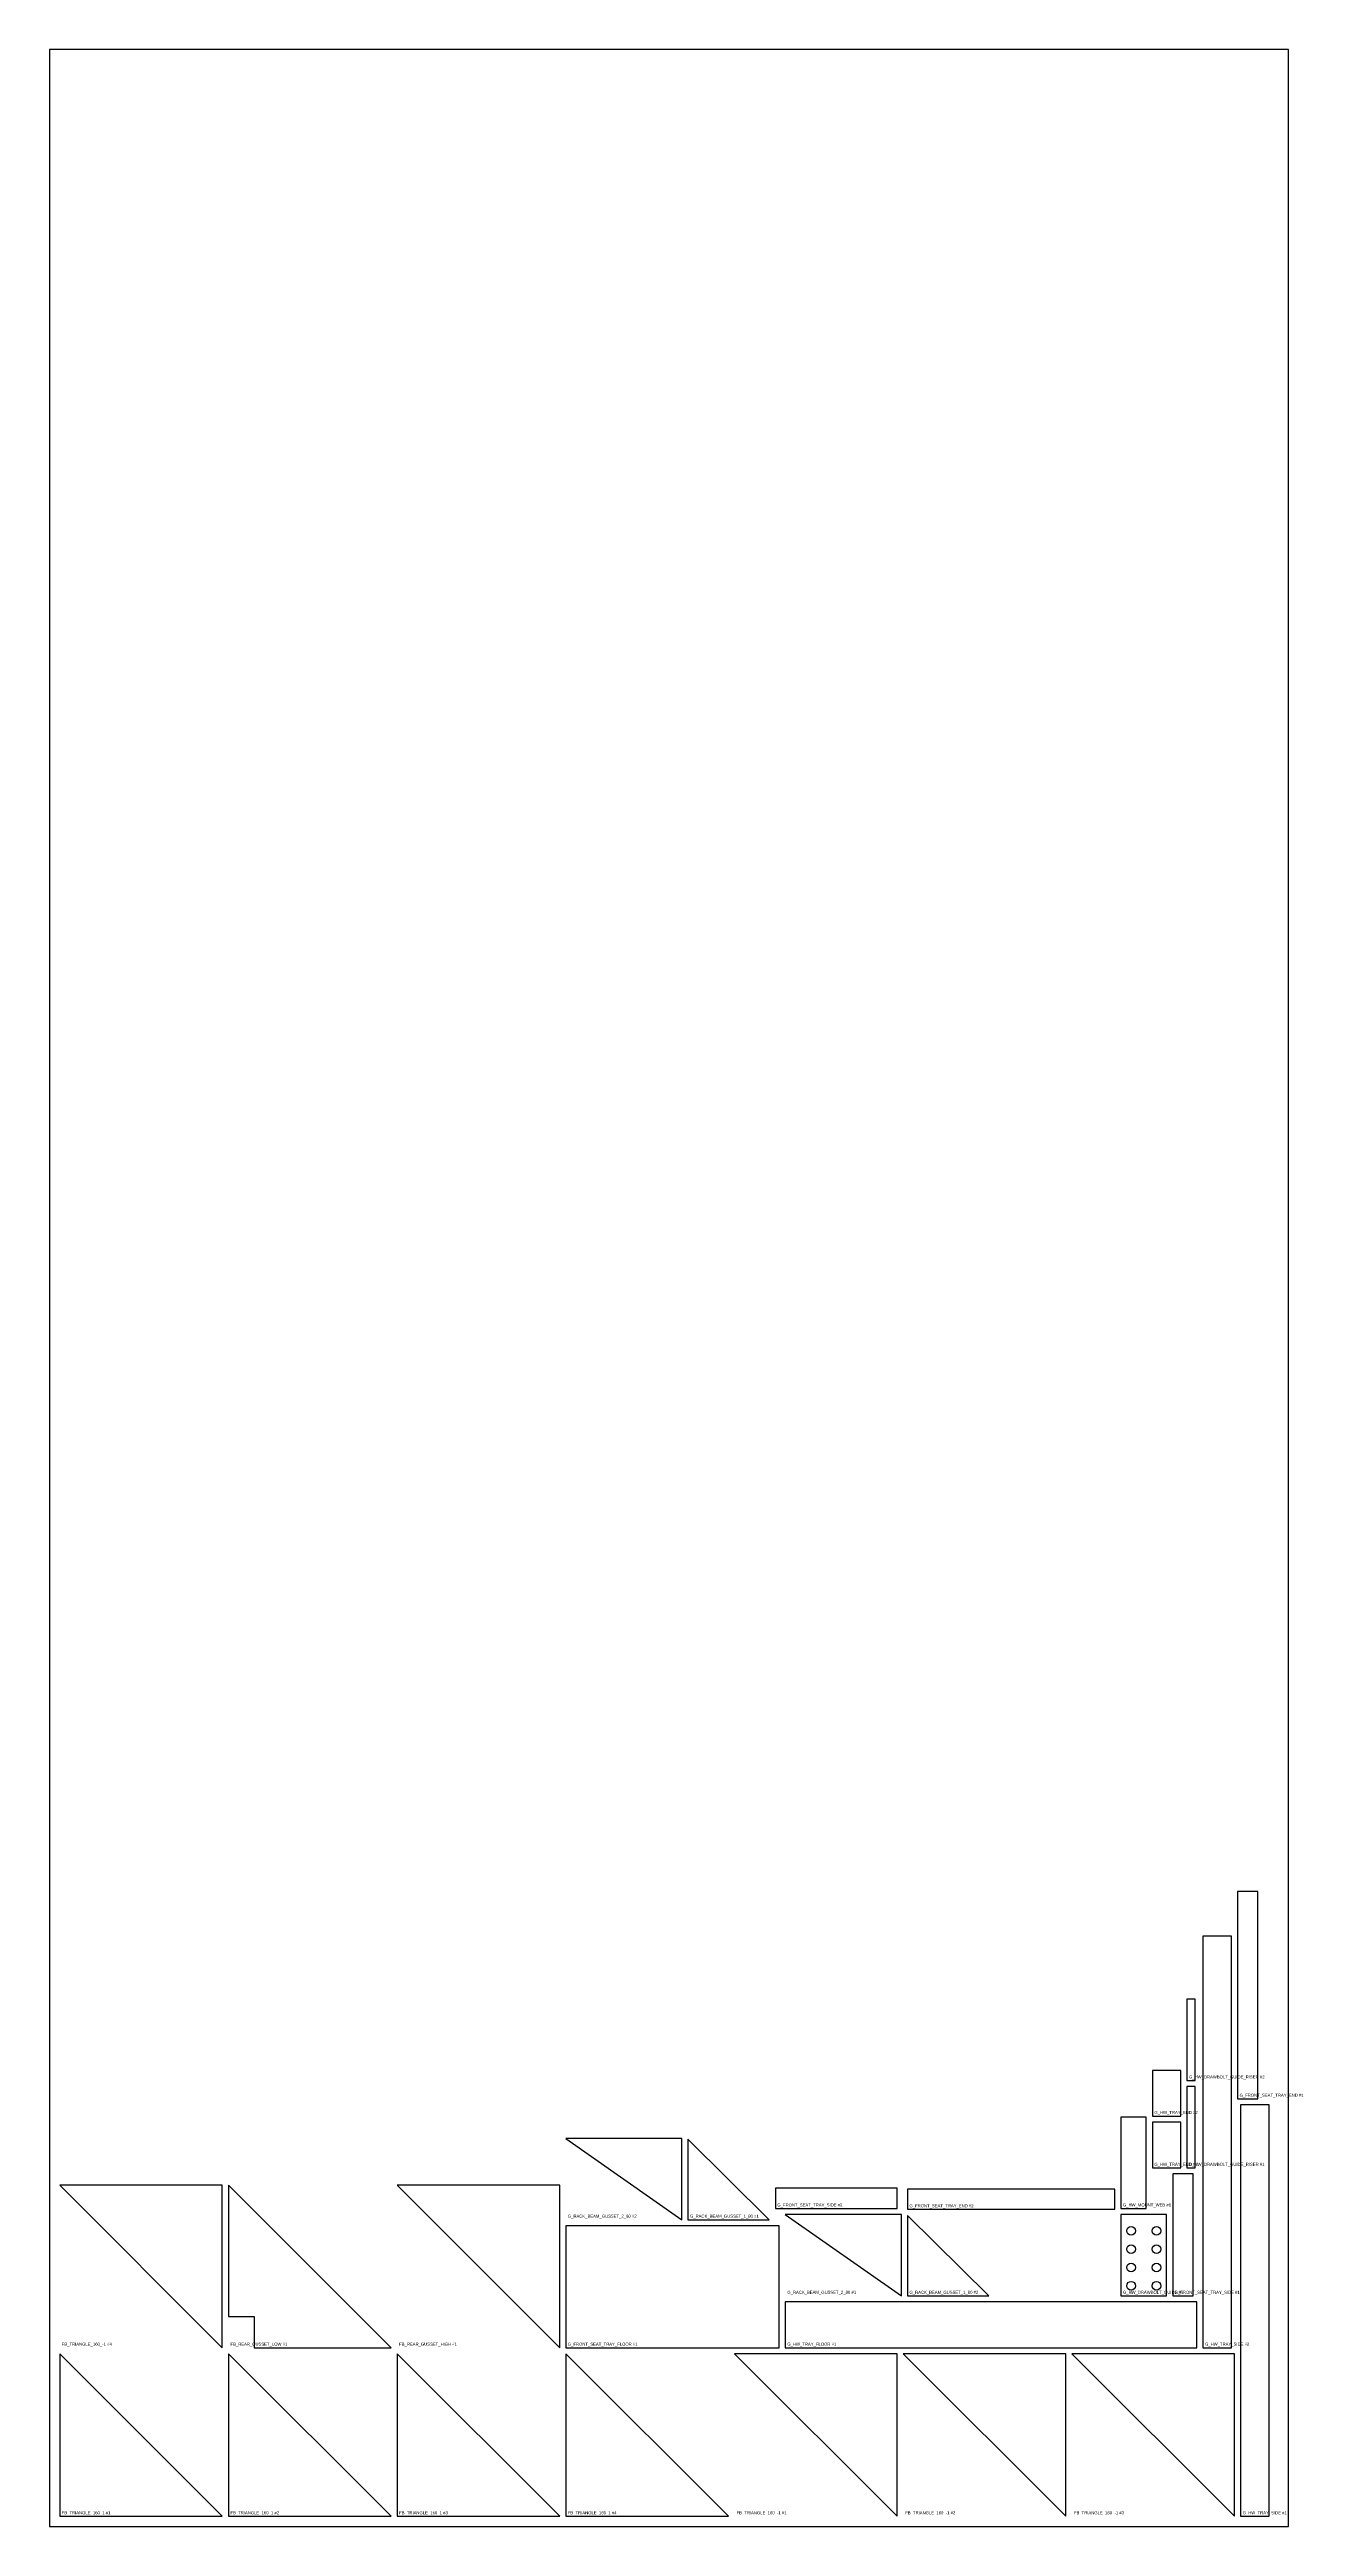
# Model space of a CAD drawing. Header units: millimetres. Extents: x 0 to 1232, y 0 to 2438.
import ezdxf

# ---------------------------------------------------------------- set-up
doc = ezdxf.new("R2010")
doc.units = ezdxf.units.MM
for name, color, linetype in [('CUT_HOLES', 7, 'Continuous'), ('CUT_OUTER', 7, 'Continuous'), ('PART_MARK_NO_CUT', 7, 'Continuous'), ('STOCK_NO_CUT', 7, 'Continuous')]:
    doc.layers.add(name, color=color, linetype=linetype)

msp = doc.modelspace()

# ---------------------------------------------------------------- linework, layer by layer
at = {"layer": 'CUT_HOLES'}
for centre in [(1064.2, 291), (1089.2, 291), (1064.2, 273), (1089.2, 273), (1064.2, 255), (1089.2, 255), (1064.2, 237), (1089.2, 237)]:
    msp.add_circle(centre, 4.25, dxfattribs=at)
at = {"layer": 'CUT_OUTER'}
for points in [[(1189, 421), (1189, 625), (1169, 625), (1169, 421)], [(1163, 176), (1163, 581), (1135, 581), (1135, 176)], [(1127.2, 439), (1127.2, 519), (1119.2, 519), (1119.2, 439)], [(1113.2, 404), (1113.2, 449), (1085.2, 449), (1085.2, 404)], [(1127.2, 353), (1127.2, 433), (1119.2, 433), (1119.2, 353)], [(1200, 10), (1200, 415), (1172, 415), (1172, 10)], [(1054.2, 313), (1079.2, 313), (1079.2, 403), (1054.2, 403)], [(1113.2, 353), (1113.2, 398), (1085.2, 398), (1085.2, 353)], [(622.2, 302), (622.2, 382), (508, 382)], [(708.2, 302), (628.2, 381.2), (628.2, 302)], [(1125.2, 227), (1125.2, 347), (1105.2, 347), (1105.2, 227)], [(170, 336), (10, 336), (170, 176)], [(201.4, 176), (336, 176), (176, 336), (176, 206.8), (201.4, 206.8)], [(502, 336), (342, 336), (502, 176)], [(714.2, 313), (834.2, 313), (834.2, 333), (714.2, 333)], [(844.2, 312.2), (1048.2, 312.2), (1048.2, 332.2), (844.2, 332.2)], [(508, 176), (718, 176), (718, 296), (508, 296)], [(838.2, 227), (838.2, 307), (724, 307)], [(924.2, 227), (844.2, 306.2), (844.2, 227)], [(1054.2, 227), (1099.2, 227), (1099.2, 307), (1054.2, 307)], [(1129, 176), (1129, 221), (724, 221), (724, 176)], [(10, 10), (170, 10), (10, 170)], [(176, 10), (336, 10), (176, 170)], [(342, 10), (502, 10), (342, 170)], [(508, 10), (668, 10), (508, 170)], [(834, 170), (674, 170), (834, 10)], [(1000, 170), (840, 170), (1000, 10)], [(1166, 170), (1006, 170), (1166, 10)]]:
    msp.add_lwpolyline(points, close=True, dxfattribs=at)
at = {"layer": 'STOCK_NO_CUT'}
msp.add_lwpolyline([(0, 0), (1219.2, 0), (1219.2, 2438.4), (0, 2438.4)], close=True, dxfattribs=at)

# ---------------------------------------------------------------- texts
at = {"layer": 'PART_MARK_NO_CUT'}
for s, p in [('G_HW_DRAWBOLT_GUIDE_RISER #2', (1121.2, 441)), ('G_FRONT_SEAT_TRAY_END #1', (1171, 423)), ('G_HW_TRAY_END #2', (1087.2, 406)), ('G_HW_TRAY_END #1', (1087.2, 355)), ('G_HW_DRAWBOLT_GUIDE_RISER #1', (1121.2, 355)), ('G_FRONT_SEAT_TRAY_SIDE #2', (716.2, 315)), ('G_FRONT_SEAT_TRAY_END #2', (846.2, 314.2)), ('G_HW_MOUNT_WEB #1', (1056.2, 315)), ('G_RACK_BEAM_GUSSET_2_80 #2', (510, 304)), ('G_RACK_BEAM_GUSSET_1_80 #1', (630.2, 304)), ('G_RACK_BEAM_GUSSET_2_80 #1', (726, 229)), ('G_RACK_BEAM_GUSSET_1_80 #2', (846.2, 229)), ('G_HW_DRAWBOLT_GUIDE #1', (1056.2, 229)), ('G_FRONT_SEAT_TRAY_SIDE #1', (1107.2, 229)), ('FB_TRIANGLE_160_-1 #4', (12, 178)), ('FB_REAR_GUSSET_LOW #1', (178, 178)), ('FB_REAR_GUSSET_HIGH #1', (344, 178)), ('G_FRONT_SEAT_TRAY_FLOOR #1', (510, 178)), ('G_HW_TRAY_FLOOR #1', (726, 178)), ('G_HW_TRAY_SIDE #2', (1137, 178)), ('FB_TRIANGLE_160_1 #1', (12, 12)), ('FB_TRIANGLE_160_1 #2', (178, 12)), ('FB_TRIANGLE_160_1 #3', (344, 12)), ('FB_TRIANGLE_160_1 #4', (510, 12)), ('FB_TRIANGLE_160_-1 #1', (676, 12)), ('FB_TRIANGLE_160_-1 #2', (842, 12)), ('FB_TRIANGLE_160_-1 #3', (1008, 12)), ('G_HW_TRAY_SIDE #1', (1174, 12))]:
    msp.add_text(s, height=3, dxfattribs=at).set_placement(p)

doc.saveas('drawing.dxf')
